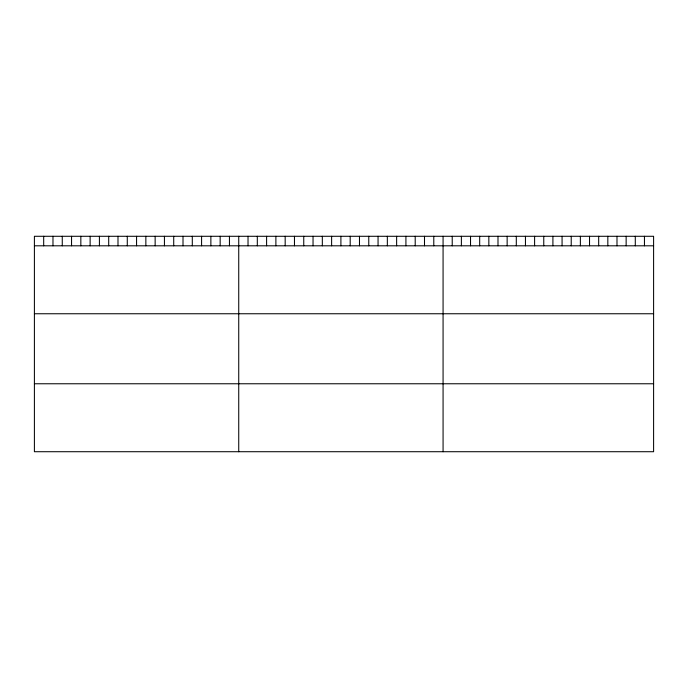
<?xml version="1.0" encoding="UTF-8"?>
<svg xmlns="http://www.w3.org/2000/svg" width="688" height="688" viewBox="0 0 688 688"><rect width="100%" height="100%" fill="white"/><g stroke="black" fill="none" stroke-linecap="round" stroke-linejoin="round"><path stroke-width="1.03" d="M653.6 245.805L653.6 451.715L34.4 451.715L34.4 236.285L653.6 236.285L653.6 245.805L34.4 245.805M34.4 313.754L653.6 313.754M34.4 383.766L653.6 383.766M644.45 236.285L644.45 245.805M635.291 236.285L635.291 245.805M626.14 236.285L626.14 245.805M616.99 236.285L616.99 245.805M607.831 236.285L607.831 245.805M598.68 236.285L598.68 245.805M589.53 236.285L589.53 245.805M580.371 236.285L580.371 245.805M571.221 236.285L571.221 245.805M562.07 236.285L562.07 245.805M552.911 236.285L552.911 245.805M543.761 236.285L543.761 245.805M534.602 236.285L534.602 245.805M525.451 236.285L525.451 245.805M516.301 236.285L516.301 245.805M507.142 236.285L507.142 245.805M497.992 236.285L497.992 245.805M488.841 236.285L488.841 245.805M479.682 236.285L479.682 245.805M470.532 236.285L470.532 245.805M461.381 236.285L461.381 245.805M452.222 236.285L452.222 245.805M443.072 236.285L443.072 451.715M433.784 236.285L433.784 245.805M424.496 236.285L424.496 245.805M415.208 236.285L415.208 245.805M405.92 236.285L405.92 245.805M396.632 236.285L396.632 245.805M387.344 236.285L387.344 245.805M378.056 236.285L378.056 245.805M368.768 236.285L368.768 245.805M359.48 236.285L359.48 245.805M350.192 236.285L350.192 245.805M340.904 236.285L340.904 245.805M331.616 236.285L331.616 245.805M322.328 236.285L322.328 245.805M313.04 236.285L313.04 245.805M303.752 236.285L303.752 245.805M294.464 236.285L294.464 245.805M285.176 236.285L285.176 245.805M275.888 236.285L275.888 245.805M266.6 236.285L266.6 245.805M257.312 236.285L257.312 245.805M248.024 236.285L248.024 245.805M238.736 236.285L238.736 451.715M229.448 236.285L229.448 245.805M220.16 236.285L220.16 245.805M210.872 236.285L210.872 245.805M201.584 236.285L201.584 245.805M192.296 236.285L192.296 245.805M183.008 236.285L183.008 245.805M173.72 236.285L173.72 245.805M164.432 236.285L164.432 245.805M155.144 236.285L155.144 245.805M145.856 236.285L145.856 245.805M136.568 236.285L136.568 245.805M127.28 236.285L127.28 245.805M117.992 236.285L117.992 245.805M108.704 236.285L108.704 245.805M99.416 236.285L99.416 245.805M90.128 236.285L90.128 245.805M80.84 236.285L80.84 245.805M71.552 236.285L71.552 245.805M62.264 236.285L62.264 245.805M52.976 236.285L52.976 245.805M43.688 236.285L43.688 245.805"/></g></svg>
